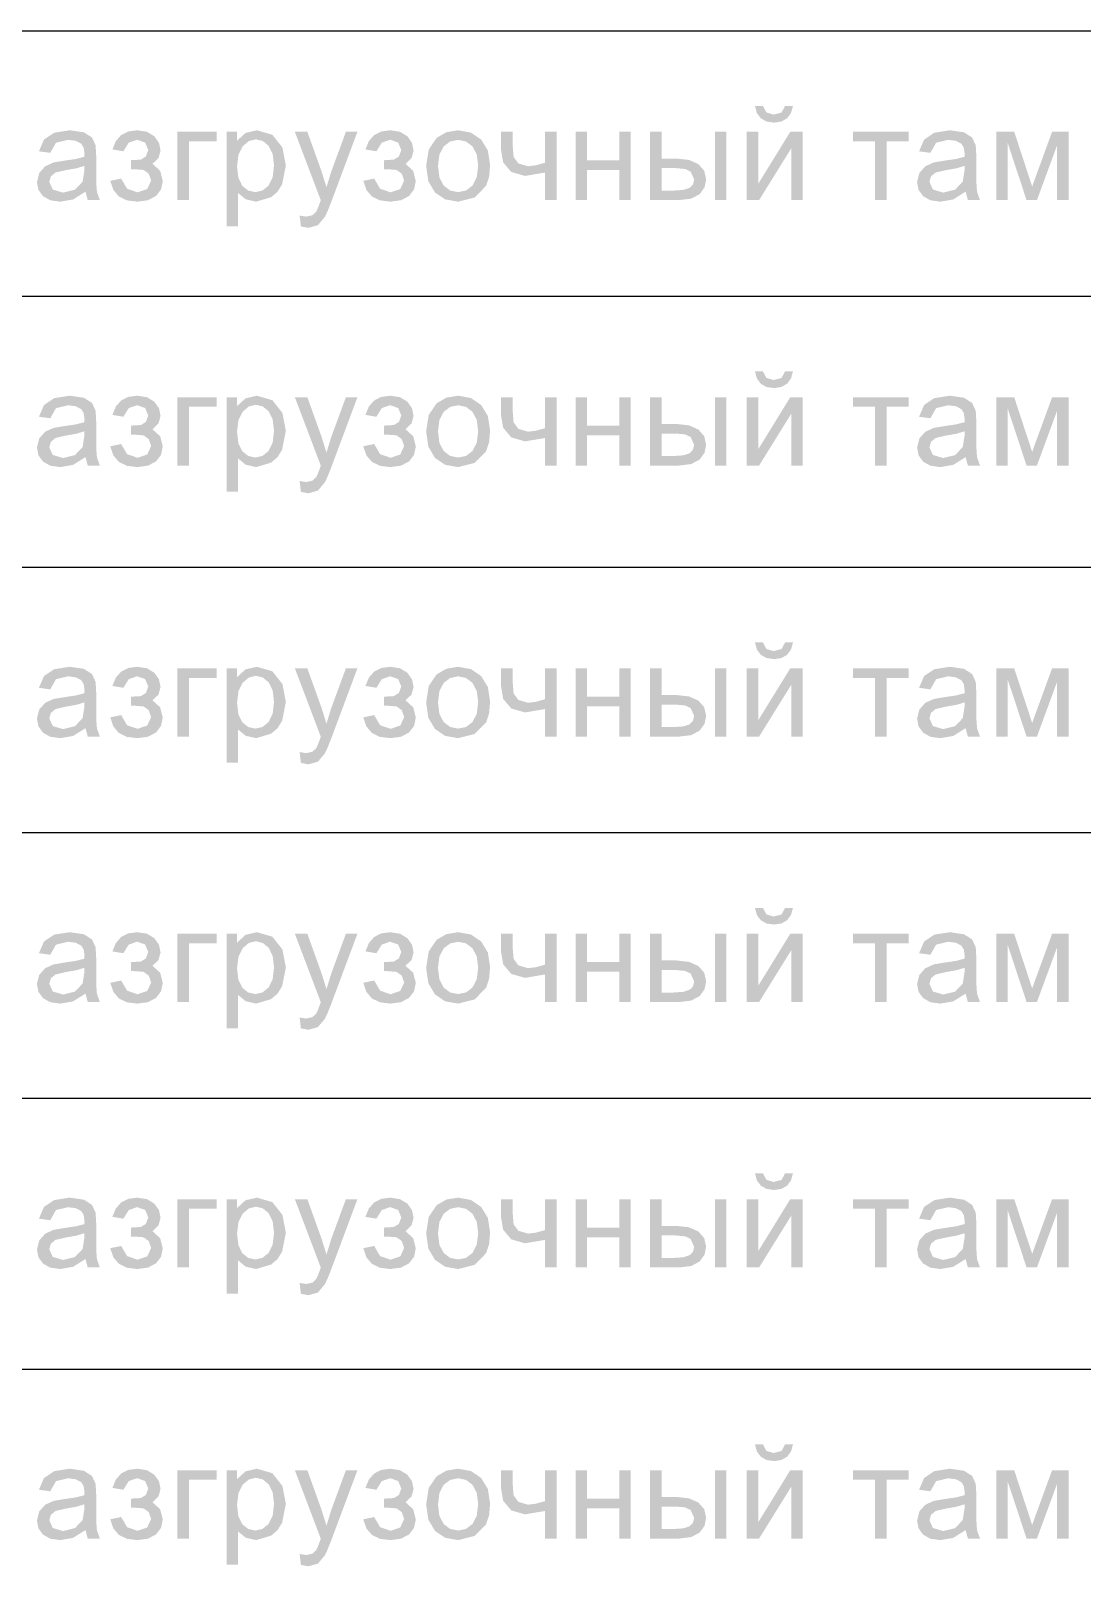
# Model space of a CAD drawing. Header units: millimetres. Extents: x 0 to 420, y 0 to 297.
# Drawn here: x 36.65 to 44.53, y 192.2 to 203.71 of the extents above; entities that cross this region are included whole.
import ezdxf

# ---------------------------------------------------------------- set-up
doc = ezdxf.new("R2010")
doc.units = ezdxf.units.MM
doc.layers.get('0').update_dxf_attribs({"linetype": 'CONTINUOUS'})

msp = doc.modelspace()

# ---------------------------------------------------------------- hatches: boundary and pattern name
at = {"true_color": 0x0000fb}
h = msp.add_hatch(color=0, dxfattribs=at)
h.paths.add_polyline_path([(42.01289, 202.950078), (42.099982, 202.950078), (42.099982, 202.559818), (42.340312, 202.950078), (42.434019, 202.950078), (42.434019, 202.437999), (42.347478, 202.437999), (42.347478, 202.826055), (42.106597, 202.437999), (42.01289, 202.437999)], flags=0)
h.paths.add_polyline_path([(42.301727, 203.144106), (42.360707, 203.144106), (42.345893, 203.090776), (42.31661, 203.051502), (42.273546, 203.026973), (42.218494, 203.01898), (42.162752, 203.026904), (42.119826, 203.050951), (42.090129, 203.090294), (42.075729, 203.144106), (42.13526, 203.144106), (42.161718, 203.095048), (42.215737, 203.079063), (42.274717, 203.094497)], flags=0)
h = msp.add_hatch(color=0, dxfattribs=at)
h.paths.add_polyline_path([(37.056346, 202.501389), (36.963191, 202.44296), (36.867279, 202.426424), (36.79259, 202.436759), (36.737744, 202.467765), (36.703775, 202.514618), (36.692544, 202.573047), (36.709632, 202.641398), (36.75428, 202.691558), (36.817119, 202.720221), (36.894289, 202.733451), (36.985101, 202.74668), (37.048629, 202.763216), (37.04918, 202.785816), (37.043048, 202.830947), (37.024927, 202.860781), (36.983172, 202.882623), (36.925708, 202.889996), (36.835309, 202.868498), (36.792314, 202.792431), (36.707427, 202.804006), (36.745461, 202.892201), (36.82208, 202.943464), (36.938386, 202.961654), (37.044771, 202.94622), (37.105404, 202.907083), (37.132414, 202.848655), (37.136823, 202.768177), (37.136823, 202.652422), (37.138133, 202.553685), (37.142336, 202.499184), (37.164384, 202.437999), (37.073434, 202.437999)], flags=0)
h.paths.add_polyline_path([(37.048629, 202.694866), (36.98958, 202.676951), (36.906967, 202.662344), (36.83145, 202.644705), (36.797275, 202.616593), (36.785148, 202.575252), (36.811055, 202.517374), (36.888225, 202.494223), (36.977522, 202.516272), (37.034849, 202.576354), (37.048629, 202.663446)], flags=0)
for points in [[(37.396627, 202.66951), (37.396627, 202.737309), (37.471592, 202.741719), (37.509075, 202.76487), (37.527265, 202.813377), (37.503563, 202.869601), (37.44348, 202.890547), (37.380986, 202.868774), (37.340403, 202.804006), (37.258272, 202.817787), (37.284196, 202.880728), (37.323867, 202.925687), (37.377179, 202.952662), (37.444032, 202.961654), (37.517136, 202.950492), (37.572465, 202.917005), (37.607467, 202.867878), (37.619318, 202.81007), (37.604091, 202.75357), (37.558684, 202.7103), (37.616562, 202.657383), (37.635854, 202.581315), (37.623176, 202.518752), (37.585694, 202.469418), (37.525336, 202.437172), (37.445134, 202.426424), (37.366775, 202.436147), (37.306917, 202.465353), (37.265455, 202.514093), (37.242287, 202.582418), (37.323867, 202.599505), (37.368515, 202.523438), (37.446788, 202.496428), (37.519548, 202.521233), (37.548762, 202.584622), (37.530572, 202.636437), (37.491436, 202.664549), (37.416471, 202.670061)], [(37.746009, 202.950078), (38.040909, 202.950078), (38.040909, 202.87842), (37.833101, 202.87842), (37.833101, 202.437999), (37.746009, 202.437999)], [(38.671409, 202.240664), (38.662038, 202.322244), (38.711647, 202.314527), (38.757398, 202.324449), (38.786062, 202.350907), (38.796879, 202.37392), (38.813071, 202.415951), (38.820788, 202.436897), (38.626209, 202.950078), (38.719916, 202.950078), (38.8263, 202.653524), (38.863232, 202.535013), (38.899061, 202.651871), (39.008753, 202.950078), (39.095293, 202.950078), (38.900714, 202.42918), (38.872671, 202.358004), (38.851656, 202.312873), (38.798739, 202.250035), (38.727633, 202.230191)], [(39.2936, 202.66951), (39.2936, 202.737309), (39.368566, 202.741719), (39.406048, 202.76487), (39.424238, 202.813377), (39.400536, 202.869601), (39.340454, 202.890547), (39.27796, 202.868774), (39.237376, 202.804006), (39.155245, 202.817787), (39.18117, 202.880728), (39.22084, 202.925687), (39.274153, 202.952662), (39.341005, 202.961654), (39.41411, 202.950492), (39.469438, 202.917005), (39.50444, 202.867878), (39.516291, 202.81007), (39.501064, 202.75357), (39.455658, 202.7103), (39.513535, 202.657383), (39.532828, 202.581315), (39.52015, 202.518752), (39.482667, 202.469418), (39.422309, 202.437172), (39.342107, 202.426424), (39.263749, 202.436147), (39.20389, 202.465353), (39.162428, 202.514093), (39.13926, 202.582418), (39.22084, 202.599505), (39.265488, 202.523438), (39.343761, 202.496428), (39.416521, 202.521233), (39.445736, 202.584622), (39.427546, 202.636437), (39.388409, 202.664549), (39.313444, 202.670061)], [(40.171779, 202.950078), (40.258871, 202.950078), (40.258871, 202.853064), (40.266036, 202.762114), (40.301865, 202.713056), (40.373523, 202.692109), (40.429747, 202.698448), (40.500854, 202.718017), (40.500854, 202.950078), (40.587946, 202.950078), (40.587946, 202.437999), (40.500854, 202.437999), (40.500854, 202.644705), (40.351475, 202.619349), (40.248398, 202.649115), (40.187764, 202.721324), (40.171779, 202.816133)], [(40.730284, 202.950078), (40.817376, 202.950078), (40.817376, 202.737309), (41.057706, 202.737309), (41.057706, 202.950078), (41.144798, 202.950078), (41.144798, 202.437999), (41.057706, 202.437999), (41.057706, 202.6651), (40.817376, 202.6651), (40.817376, 202.437999), (40.730284, 202.437999)], [(42.811043, 202.950078), (43.227211, 202.950078), (43.227211, 202.87842), (43.062397, 202.87842), (43.062397, 202.437999), (42.976408, 202.437999), (42.976408, 202.87842), (42.811043, 202.87842)], [(43.884352, 202.950078), (44.019399, 202.950078), (44.153896, 202.540525), (44.303275, 202.950078), (44.428401, 202.950078), (44.428401, 202.437999), (44.341309, 202.437999), (44.341309, 202.850308), (44.189725, 202.437999), (44.112004, 202.437999), (43.969239, 202.870152), (43.969239, 202.437999), (43.884352, 202.437999)], [(37.396627, 200.679843), (37.396627, 200.747642), (37.471592, 200.752052), (37.509075, 200.775203), (37.527265, 200.82371), (37.503563, 200.879934), (37.44348, 200.90088), (37.380986, 200.879107), (37.340403, 200.814339), (37.258272, 200.82812), (37.284196, 200.891062), (37.323867, 200.93602), (37.377179, 200.962995), (37.444032, 200.971987), (37.517136, 200.960825), (37.572465, 200.927339), (37.607467, 200.878212), (37.619318, 200.820403), (37.604091, 200.763903), (37.558684, 200.720633), (37.616562, 200.667716), (37.635854, 200.591649), (37.623176, 200.529086), (37.585694, 200.479752), (37.525336, 200.447506), (37.445134, 200.436757), (37.366775, 200.446481), (37.306917, 200.475687), (37.265455, 200.524426), (37.242287, 200.592751), (37.323867, 200.609839), (37.368515, 200.533771), (37.446788, 200.506761), (37.519548, 200.531566), (37.548762, 200.594956), (37.530572, 200.64677), (37.491436, 200.674882), (37.416471, 200.680394)], [(37.746009, 200.960412), (38.040909, 200.960412), (38.040909, 200.888754), (37.833101, 200.888754), (37.833101, 200.448333), (37.746009, 200.448333)], [(38.671409, 200.250997), (38.662038, 200.332577), (38.711647, 200.32486), (38.757398, 200.334782), (38.786062, 200.361241), (38.796879, 200.384254), (38.813071, 200.426284), (38.820788, 200.44723), (38.626209, 200.960412), (38.719916, 200.960412), (38.8263, 200.663858), (38.863232, 200.545346), (38.899061, 200.662204), (39.008753, 200.960412), (39.095293, 200.960412), (38.900714, 200.439513), (38.872671, 200.368337), (38.851656, 200.323207), (38.798739, 200.260368), (38.727633, 200.240524)], [(39.2936, 200.679843), (39.2936, 200.747642), (39.368566, 200.752052), (39.406048, 200.775203), (39.424238, 200.82371), (39.400536, 200.879934), (39.340454, 200.90088), (39.27796, 200.879107), (39.237376, 200.814339), (39.155245, 200.82812), (39.18117, 200.891062), (39.22084, 200.93602), (39.274153, 200.962995), (39.341005, 200.971987), (39.41411, 200.960825), (39.469438, 200.927339), (39.50444, 200.878212), (39.516291, 200.820403), (39.501064, 200.763903), (39.455658, 200.720633), (39.513535, 200.667716), (39.532828, 200.591649), (39.52015, 200.529086), (39.482667, 200.479752), (39.422309, 200.447506), (39.342107, 200.436757), (39.263749, 200.446481), (39.20389, 200.475687), (39.162428, 200.524426), (39.13926, 200.592751), (39.22084, 200.609839), (39.265488, 200.533771), (39.343761, 200.506761), (39.416521, 200.531566), (39.445736, 200.594956), (39.427546, 200.64677), (39.388409, 200.674882), (39.313444, 200.680394)], [(40.171779, 200.960412), (40.258871, 200.960412), (40.258871, 200.863398), (40.266036, 200.772447), (40.301865, 200.723389), (40.373523, 200.702443), (40.429747, 200.708782), (40.500854, 200.72835), (40.500854, 200.960412), (40.587946, 200.960412), (40.587946, 200.448333), (40.500854, 200.448333), (40.500854, 200.655038), (40.351475, 200.629682), (40.248398, 200.659448), (40.187764, 200.731657), (40.171779, 200.826466)], [(40.730284, 200.960412), (40.817376, 200.960412), (40.817376, 200.747642), (41.057706, 200.747642), (41.057706, 200.960412), (41.144798, 200.960412), (41.144798, 200.448333), (41.057706, 200.448333), (41.057706, 200.675433), (40.817376, 200.675433), (40.817376, 200.448333), (40.730284, 200.448333)], [(42.811043, 200.960412), (43.227211, 200.960412), (43.227211, 200.888754), (43.062397, 200.888754), (43.062397, 200.448333), (42.976408, 200.448333), (42.976408, 200.888754), (42.811043, 200.888754)], [(43.884352, 200.960412), (44.019399, 200.960412), (44.153896, 200.550859), (44.303275, 200.960412), (44.428401, 200.960412), (44.428401, 200.448333), (44.341309, 200.448333), (44.341309, 200.860642), (44.189725, 200.448333), (44.112004, 200.448333), (43.969239, 200.880485), (43.969239, 200.448333), (43.884352, 200.448333)], [(37.396627, 198.647843), (37.396627, 198.715642), (37.471592, 198.720052), (37.509075, 198.743203), (37.527265, 198.79171), (37.503563, 198.847934), (37.44348, 198.86888), (37.380986, 198.847107), (37.340403, 198.782339), (37.258272, 198.79612), (37.284196, 198.859062), (37.323867, 198.90402), (37.377179, 198.930995), (37.444032, 198.939987), (37.517136, 198.928825), (37.572465, 198.895339), (37.607467, 198.846212), (37.619318, 198.788403), (37.604091, 198.731903), (37.558684, 198.688633), (37.616562, 198.635716), (37.635854, 198.559649), (37.623176, 198.497086), (37.585694, 198.447752), (37.525336, 198.415506), (37.445134, 198.404757), (37.366775, 198.414481), (37.306917, 198.443687), (37.265455, 198.492426), (37.242287, 198.560751), (37.323867, 198.577839), (37.368515, 198.501771), (37.446788, 198.474761), (37.519548, 198.499566), (37.548762, 198.562956), (37.530572, 198.61477), (37.491436, 198.642882), (37.416471, 198.648394)], [(37.746009, 198.928412), (38.040909, 198.928412), (38.040909, 198.856754), (37.833101, 198.856754), (37.833101, 198.416333), (37.746009, 198.416333)], [(38.671409, 198.218997), (38.662038, 198.300577), (38.711647, 198.29286), (38.757398, 198.302782), (38.786062, 198.329241), (38.796879, 198.352254), (38.813071, 198.394284), (38.820788, 198.41523), (38.626209, 198.928412), (38.719916, 198.928412), (38.8263, 198.631858), (38.863232, 198.513346), (38.899061, 198.630204), (39.008753, 198.928412), (39.095293, 198.928412), (38.900714, 198.407513), (38.872671, 198.336337), (38.851656, 198.291207), (38.798739, 198.228368), (38.727633, 198.208524)], [(39.2936, 198.647843), (39.2936, 198.715642), (39.368566, 198.720052), (39.406048, 198.743203), (39.424238, 198.79171), (39.400536, 198.847934), (39.340454, 198.86888), (39.27796, 198.847107), (39.237376, 198.782339), (39.155245, 198.79612), (39.18117, 198.859062), (39.22084, 198.90402), (39.274153, 198.930995), (39.341005, 198.939987), (39.41411, 198.928825), (39.469438, 198.895339), (39.50444, 198.846212), (39.516291, 198.788403), (39.501064, 198.731903), (39.455658, 198.688633), (39.513535, 198.635716), (39.532828, 198.559649), (39.52015, 198.497086), (39.482667, 198.447752), (39.422309, 198.415506), (39.342107, 198.404757), (39.263749, 198.414481), (39.20389, 198.443687), (39.162428, 198.492426), (39.13926, 198.560751), (39.22084, 198.577839), (39.265488, 198.501771), (39.343761, 198.474761), (39.416521, 198.499566), (39.445736, 198.562956), (39.427546, 198.61477), (39.388409, 198.642882), (39.313444, 198.648394)], [(40.171779, 198.928412), (40.258871, 198.928412), (40.258871, 198.831398), (40.266036, 198.740447), (40.301865, 198.691389), (40.373523, 198.670443), (40.429747, 198.676782), (40.500854, 198.69635), (40.500854, 198.928412), (40.587946, 198.928412), (40.587946, 198.416333), (40.500854, 198.416333), (40.500854, 198.623038), (40.351475, 198.597682), (40.248398, 198.627448), (40.187764, 198.699657), (40.171779, 198.794466)], [(40.730284, 198.928412), (40.817376, 198.928412), (40.817376, 198.715642), (41.057706, 198.715642), (41.057706, 198.928412), (41.144798, 198.928412), (41.144798, 198.416333), (41.057706, 198.416333), (41.057706, 198.643433), (40.817376, 198.643433), (40.817376, 198.416333), (40.730284, 198.416333)], [(42.811043, 198.928412), (43.227211, 198.928412), (43.227211, 198.856754), (43.062397, 198.856754), (43.062397, 198.416333), (42.976408, 198.416333), (42.976408, 198.856754), (42.811043, 198.856754)], [(43.884352, 198.928412), (44.019399, 198.928412), (44.153896, 198.518859), (44.303275, 198.928412), (44.428401, 198.928412), (44.428401, 198.416333), (44.341309, 198.416333), (44.341309, 198.828642), (44.189725, 198.416333), (44.112004, 198.416333), (43.969239, 198.848485), (43.969239, 198.416333), (43.884352, 198.416333)], [(37.396627, 196.658176), (37.396627, 196.725976), (37.471592, 196.730385), (37.509075, 196.753537), (37.527265, 196.802043), (37.503563, 196.858267), (37.44348, 196.879214), (37.380986, 196.857441), (37.340403, 196.792673), (37.258272, 196.806453), (37.284196, 196.869395), (37.323867, 196.914354), (37.377179, 196.941329), (37.444032, 196.95032), (37.517136, 196.939158), (37.572465, 196.905672), (37.607467, 196.856545), (37.619318, 196.798736), (37.604091, 196.742237), (37.558684, 196.698966), (37.616562, 196.64605), (37.635854, 196.569982), (37.623176, 196.507419), (37.585694, 196.458085), (37.525336, 196.425839), (37.445134, 196.41509), (37.366775, 196.424814), (37.306917, 196.45402), (37.265455, 196.502759), (37.242287, 196.571084), (37.323867, 196.588172), (37.368515, 196.512104), (37.446788, 196.485095), (37.519548, 196.509899), (37.548762, 196.573289), (37.530572, 196.625103), (37.491436, 196.653215), (37.416471, 196.658728)], [(39.2936, 196.658176), (39.2936, 196.725976), (39.368566, 196.730385), (39.406048, 196.753537), (39.424238, 196.802043), (39.400536, 196.858267), (39.340454, 196.879214), (39.27796, 196.857441), (39.237376, 196.792673), (39.155245, 196.806453), (39.18117, 196.869395), (39.22084, 196.914354), (39.274153, 196.941329), (39.341005, 196.95032), (39.41411, 196.939158), (39.469438, 196.905672), (39.50444, 196.856545), (39.516291, 196.798736), (39.501064, 196.742237), (39.455658, 196.698966), (39.513535, 196.64605), (39.532828, 196.569982), (39.52015, 196.507419), (39.482667, 196.458085), (39.422309, 196.425839), (39.342107, 196.41509), (39.263749, 196.424814), (39.20389, 196.45402), (39.162428, 196.502759), (39.13926, 196.571084), (39.22084, 196.588172), (39.265488, 196.512104), (39.343761, 196.485095), (39.416521, 196.509899), (39.445736, 196.573289), (39.427546, 196.625103), (39.388409, 196.653215), (39.313444, 196.658728)], [(37.746009, 196.938745), (38.040909, 196.938745), (38.040909, 196.867087), (37.833101, 196.867087), (37.833101, 196.426666), (37.746009, 196.426666)], [(38.671409, 196.229331), (38.662038, 196.310911), (38.711647, 196.303194), (38.757398, 196.313116), (38.786062, 196.339574), (38.796879, 196.362587), (38.813071, 196.404617), (38.820788, 196.425563), (38.626209, 196.938745), (38.719916, 196.938745), (38.8263, 196.642191), (38.863232, 196.52368), (38.899061, 196.640537), (39.008753, 196.938745), (39.095293, 196.938745), (38.900714, 196.417846), (38.872671, 196.346671), (38.851656, 196.30154), (38.798739, 196.238701), (38.727633, 196.218858)], [(40.171779, 196.938745), (40.258871, 196.938745), (40.258871, 196.841731), (40.266036, 196.75078), (40.301865, 196.701722), (40.373523, 196.680776), (40.429747, 196.687115), (40.500854, 196.706683), (40.500854, 196.938745), (40.587946, 196.938745), (40.587946, 196.426666), (40.500854, 196.426666), (40.500854, 196.633372), (40.351475, 196.608016), (40.248398, 196.637781), (40.187764, 196.709991), (40.171779, 196.8048)], [(40.730284, 196.938745), (40.817376, 196.938745), (40.817376, 196.725976), (41.057706, 196.725976), (41.057706, 196.938745), (41.144798, 196.938745), (41.144798, 196.426666), (41.057706, 196.426666), (41.057706, 196.653767), (40.817376, 196.653767), (40.817376, 196.426666), (40.730284, 196.426666)], [(42.811043, 196.938745), (43.227211, 196.938745), (43.227211, 196.867087), (43.062397, 196.867087), (43.062397, 196.426666), (42.976408, 196.426666), (42.976408, 196.867087), (42.811043, 196.867087)], [(43.884352, 196.938745), (44.019399, 196.938745), (44.153896, 196.529192), (44.303275, 196.938745), (44.428401, 196.938745), (44.428401, 196.426666), (44.341309, 196.426666), (44.341309, 196.838975), (44.189725, 196.426666), (44.112004, 196.426666), (43.969239, 196.858819), (43.969239, 196.426666), (43.884352, 196.426666)], [(37.396627, 194.66851), (37.396627, 194.736309), (37.471592, 194.740719), (37.509075, 194.76387), (37.527265, 194.812377), (37.503563, 194.868601), (37.44348, 194.889547), (37.380986, 194.867774), (37.340403, 194.803006), (37.258272, 194.816787), (37.284196, 194.879728), (37.323867, 194.924687), (37.377179, 194.951662), (37.444032, 194.960654), (37.517136, 194.949492), (37.572465, 194.916005), (37.607467, 194.866878), (37.619318, 194.80907), (37.604091, 194.75257), (37.558684, 194.7093), (37.616562, 194.656383), (37.635854, 194.580315), (37.623176, 194.517752), (37.585694, 194.468418), (37.525336, 194.436172), (37.445134, 194.425424), (37.366775, 194.435147), (37.306917, 194.464353), (37.265455, 194.513093), (37.242287, 194.581418), (37.323867, 194.598505), (37.368515, 194.522438), (37.446788, 194.495428), (37.519548, 194.520233), (37.548762, 194.583622), (37.530572, 194.635437), (37.491436, 194.663549), (37.416471, 194.669061)], [(37.746009, 194.949078), (38.040909, 194.949078), (38.040909, 194.87742), (37.833101, 194.87742), (37.833101, 194.436999), (37.746009, 194.436999)], [(38.671409, 194.239664), (38.662038, 194.321244), (38.711647, 194.313527), (38.757398, 194.323449), (38.786062, 194.349907), (38.796879, 194.37292), (38.813071, 194.414951), (38.820788, 194.435897), (38.626209, 194.949078), (38.719916, 194.949078), (38.8263, 194.652524), (38.863232, 194.534013), (38.899061, 194.650871), (39.008753, 194.949078), (39.095293, 194.949078), (38.900714, 194.42818), (38.872671, 194.357004), (38.851656, 194.311873), (38.798739, 194.249035), (38.727633, 194.229191)], [(39.2936, 194.66851), (39.2936, 194.736309), (39.368566, 194.740719), (39.406048, 194.76387), (39.424238, 194.812377), (39.400536, 194.868601), (39.340454, 194.889547), (39.27796, 194.867774), (39.237376, 194.803006), (39.155245, 194.816787), (39.18117, 194.879728), (39.22084, 194.924687), (39.274153, 194.951662), (39.341005, 194.960654), (39.41411, 194.949492), (39.469438, 194.916005), (39.50444, 194.866878), (39.516291, 194.80907), (39.501064, 194.75257), (39.455658, 194.7093), (39.513535, 194.656383), (39.532828, 194.580315), (39.52015, 194.517752), (39.482667, 194.468418), (39.422309, 194.436172), (39.342107, 194.425424), (39.263749, 194.435147), (39.20389, 194.464353), (39.162428, 194.513093), (39.13926, 194.581418), (39.22084, 194.598505), (39.265488, 194.522438), (39.343761, 194.495428), (39.416521, 194.520233), (39.445736, 194.583622), (39.427546, 194.635437), (39.388409, 194.663549), (39.313444, 194.669061)], [(40.171779, 194.949078), (40.258871, 194.949078), (40.258871, 194.852064), (40.266036, 194.761114), (40.301865, 194.712056), (40.373523, 194.691109), (40.429747, 194.697448), (40.500854, 194.717017), (40.500854, 194.949078), (40.587946, 194.949078), (40.587946, 194.436999), (40.500854, 194.436999), (40.500854, 194.643705), (40.351475, 194.618349), (40.248398, 194.648115), (40.187764, 194.720324), (40.171779, 194.815133)], [(40.730284, 194.949078), (40.817376, 194.949078), (40.817376, 194.736309), (41.057706, 194.736309), (41.057706, 194.949078), (41.144798, 194.949078), (41.144798, 194.436999), (41.057706, 194.436999), (41.057706, 194.6641), (40.817376, 194.6641), (40.817376, 194.436999), (40.730284, 194.436999)], [(42.811043, 194.949078), (43.227211, 194.949078), (43.227211, 194.87742), (43.062397, 194.87742), (43.062397, 194.436999), (42.976408, 194.436999), (42.976408, 194.87742), (42.811043, 194.87742)], [(43.884352, 194.949078), (44.019399, 194.949078), (44.153896, 194.539525), (44.303275, 194.949078), (44.428401, 194.949078), (44.428401, 194.436999), (44.341309, 194.436999), (44.341309, 194.849308), (44.189725, 194.436999), (44.112004, 194.436999), (43.969239, 194.869152), (43.969239, 194.436999), (43.884352, 194.436999)], [(37.396627, 192.63651), (37.396627, 192.704309), (37.471592, 192.708719), (37.509075, 192.73187), (37.527265, 192.780377), (37.503563, 192.836601), (37.44348, 192.857547), (37.380986, 192.835774), (37.340403, 192.771006), (37.258272, 192.784787), (37.284196, 192.847728), (37.323867, 192.892687), (37.377179, 192.919662), (37.444032, 192.928654), (37.517136, 192.917492), (37.572465, 192.884005), (37.607467, 192.834878), (37.619318, 192.77707), (37.604091, 192.72057), (37.558684, 192.6773), (37.616562, 192.624383), (37.635854, 192.548315), (37.623176, 192.485752), (37.585694, 192.436419), (37.525336, 192.404172), (37.445134, 192.393424), (37.366775, 192.403147), (37.306917, 192.432353), (37.265455, 192.481093), (37.242287, 192.549418), (37.323867, 192.566505), (37.368515, 192.490438), (37.446788, 192.463428), (37.519548, 192.488233), (37.548762, 192.551622), (37.530572, 192.603437), (37.491436, 192.631549), (37.416471, 192.637061)], [(39.2936, 192.63651), (39.2936, 192.704309), (39.368566, 192.708719), (39.406048, 192.73187), (39.424238, 192.780377), (39.400536, 192.836601), (39.340454, 192.857547), (39.27796, 192.835774), (39.237376, 192.771006), (39.155245, 192.784787), (39.18117, 192.847728), (39.22084, 192.892687), (39.274153, 192.919662), (39.341005, 192.928654), (39.41411, 192.917492), (39.469438, 192.884005), (39.50444, 192.834878), (39.516291, 192.77707), (39.501064, 192.72057), (39.455658, 192.6773), (39.513535, 192.624383), (39.532828, 192.548315), (39.52015, 192.485752), (39.482667, 192.436419), (39.422309, 192.404172), (39.342107, 192.393424), (39.263749, 192.403147), (39.20389, 192.432353), (39.162428, 192.481093), (39.13926, 192.549418), (39.22084, 192.566505), (39.265488, 192.490438), (39.343761, 192.463428), (39.416521, 192.488233), (39.445736, 192.551622), (39.427546, 192.603437), (39.388409, 192.631549), (39.313444, 192.637061)], [(37.746009, 192.917078), (38.040909, 192.917078), (38.040909, 192.84542), (37.833101, 192.84542), (37.833101, 192.404999), (37.746009, 192.404999)], [(38.671409, 192.207664), (38.662038, 192.289244), (38.711647, 192.281527), (38.757398, 192.291449), (38.786062, 192.317907), (38.796879, 192.34092), (38.813071, 192.382951), (38.820788, 192.403897), (38.626209, 192.917078), (38.719916, 192.917078), (38.8263, 192.620524), (38.863232, 192.502013), (38.899061, 192.618871), (39.008753, 192.917078), (39.095293, 192.917078), (38.900714, 192.39618), (38.872671, 192.325004), (38.851656, 192.279873), (38.798739, 192.217035), (38.727633, 192.197191)], [(40.171779, 192.917078), (40.258871, 192.917078), (40.258871, 192.820064), (40.266036, 192.729114), (40.301865, 192.680056), (40.373523, 192.659109), (40.429747, 192.665448), (40.500854, 192.685017), (40.500854, 192.917078), (40.587946, 192.917078), (40.587946, 192.404999), (40.500854, 192.404999), (40.500854, 192.611705), (40.351475, 192.586349), (40.248398, 192.616115), (40.187764, 192.688324), (40.171779, 192.783133)], [(40.730284, 192.917078), (40.817376, 192.917078), (40.817376, 192.704309), (41.057706, 192.704309), (41.057706, 192.917078), (41.144798, 192.917078), (41.144798, 192.404999), (41.057706, 192.404999), (41.057706, 192.6321), (40.817376, 192.6321), (40.817376, 192.404999), (40.730284, 192.404999)], [(42.811043, 192.917078), (43.227211, 192.917078), (43.227211, 192.84542), (43.062397, 192.84542), (43.062397, 192.404999), (42.976408, 192.404999), (42.976408, 192.84542), (42.811043, 192.84542)], [(43.884352, 192.917078), (44.019399, 192.917078), (44.153896, 192.507525), (44.303275, 192.917078), (44.428401, 192.917078), (44.428401, 192.404999), (44.341309, 192.404999), (44.341309, 192.817308), (44.189725, 192.404999), (44.112004, 192.404999), (43.969239, 192.837152), (43.969239, 192.404999), (43.884352, 192.404999)]]:
    msp.add_hatch(color=0, dxfattribs=at).paths.add_polyline_path(points, flags=0)
h = msp.add_hatch(color=0, dxfattribs=at)
h.paths.add_polyline_path([(38.113949, 202.241767), (38.113949, 202.950078), (38.193324, 202.950078), (38.193324, 202.883932), (38.256162, 202.94181), (38.341601, 202.961654), (38.457356, 202.92803), (38.532873, 202.832669), (38.55878, 202.698173), (38.530668, 202.55651), (38.49601, 202.500838), (38.448537, 202.460048), (38.335537, 202.426424), (38.257265, 202.444614), (38.201041, 202.490916), (38.201041, 202.241767)], flags=0)
h.paths.add_polyline_path([(38.192773, 202.691007), (38.202695, 202.604949), (38.23246, 202.544935), (38.276626, 202.509726), (38.329474, 202.498082), (38.383218, 202.510139), (38.428693, 202.546589), (38.459699, 202.609014), (38.470034, 202.698724), (38.459837, 202.783956), (38.429795, 202.844796), (38.385491, 202.881521), (38.333333, 202.893854), (38.281174, 202.880763), (38.235216, 202.84204), (38.203246, 202.778306)], flags=0)
h = msp.add_hatch(color=0, dxfattribs=at)
h.paths.add_polyline_path([(39.61046, 202.694314), (39.630029, 202.817993), (39.689284, 202.904879), (39.762527, 202.947322), (39.850239, 202.961654), (39.946219, 202.94429), (40.022769, 202.892201), (40.073137, 202.809863), (40.090018, 202.70148), (40.082576, 202.612734), (40.060252, 202.545486), (39.974262, 202.457843), (39.850239, 202.426424), (39.753087, 202.443511), (39.676606, 202.495326), (39.626997, 202.579317)], flags=0)
h.paths.add_polyline_path([(39.699206, 202.694314), (39.709955, 202.607842), (39.742201, 202.546589), (39.790639, 202.510139), (39.850239, 202.498082), (39.909357, 202.510208), (39.957726, 202.54714), (39.989972, 202.609083), (40.000721, 202.69707), (39.989972, 202.780166), (39.957726, 202.840938), (39.909357, 202.877662), (39.850239, 202.889996), (39.790639, 202.877662), (39.742201, 202.840938), (39.709955, 202.779822)], flags=0)
h = msp.add_hatch(color=0, dxfattribs=at)
h.paths.add_polyline_path([(41.774838, 202.950078), (41.861379, 202.950078), (41.861379, 202.437999), (41.774838, 202.437999)], flags=0)
h.paths.add_polyline_path([(41.289218, 202.950078), (41.375758, 202.950078), (41.375758, 202.749987), (41.486001, 202.749987), (41.581086, 202.739376), (41.651366, 202.708095), (41.69505, 202.658623), (41.709795, 202.593442), (41.69753, 202.533566), (41.661288, 202.483199), (41.598036, 202.44923), (41.505845, 202.437999), (41.289218, 202.437999)], flags=0)
h.paths.add_polyline_path([(41.375758, 202.509657), (41.46726, 202.509657), (41.53754, 202.514618), (41.584669, 202.529501), (41.61099, 202.555408), (41.619947, 202.592891), (41.593488, 202.651871), (41.551665, 202.671714), (41.478836, 202.678329), (41.375758, 202.678329)], flags=0)
h = msp.add_hatch(color=0, dxfattribs=at)
h.paths.add_polyline_path([(43.654865, 202.501389), (43.56171, 202.44296), (43.465798, 202.426424), (43.391109, 202.436759), (43.336263, 202.467765), (43.302294, 202.514618), (43.291063, 202.573047), (43.308151, 202.641398), (43.352799, 202.691558), (43.415638, 202.720221), (43.492808, 202.733451), (43.58362, 202.74668), (43.647148, 202.763216), (43.647699, 202.785816), (43.641567, 202.830947), (43.623446, 202.860781), (43.581691, 202.882623), (43.524227, 202.889996), (43.433828, 202.868498), (43.390833, 202.792431), (43.305946, 202.804006), (43.34398, 202.892201), (43.420599, 202.943464), (43.536905, 202.961654), (43.643289, 202.94622), (43.703923, 202.907083), (43.730933, 202.848655), (43.735342, 202.768177), (43.735342, 202.652422), (43.736652, 202.553685), (43.740855, 202.499184), (43.762903, 202.437999), (43.671953, 202.437999)], flags=0)
h.paths.add_polyline_path([(43.647148, 202.694866), (43.588099, 202.676951), (43.505486, 202.662344), (43.429969, 202.644705), (43.395794, 202.616593), (43.383667, 202.575252), (43.409574, 202.517374), (43.486744, 202.494223), (43.576041, 202.516272), (43.633368, 202.576354), (43.647148, 202.663446)], flags=0)
h = msp.add_hatch(color=0, dxfattribs=at)
h.paths.add_polyline_path([(42.01289, 200.960412), (42.099982, 200.960412), (42.099982, 200.570151), (42.340312, 200.960412), (42.434019, 200.960412), (42.434019, 200.448333), (42.347478, 200.448333), (42.347478, 200.836388), (42.106597, 200.448333), (42.01289, 200.448333)], flags=0)
h.paths.add_polyline_path([(42.301727, 201.154439), (42.360707, 201.154439), (42.345893, 201.101109), (42.31661, 201.061835), (42.273546, 201.037306), (42.218494, 201.029313), (42.162752, 201.037237), (42.119826, 201.061284), (42.090129, 201.100627), (42.075729, 201.154439), (42.13526, 201.154439), (42.161718, 201.105381), (42.215737, 201.089396), (42.274717, 201.10483)], flags=0)
h = msp.add_hatch(color=0, dxfattribs=at)
h.paths.add_polyline_path([(37.056346, 200.511722), (36.963191, 200.453293), (36.867279, 200.436757), (36.79259, 200.447092), (36.737744, 200.478098), (36.703775, 200.524951), (36.692544, 200.58338), (36.709632, 200.651731), (36.75428, 200.701892), (36.817119, 200.730555), (36.894289, 200.743784), (36.985101, 200.757013), (37.048629, 200.77355), (37.04918, 200.796149), (37.043048, 200.84128), (37.024927, 200.871115), (36.983172, 200.892957), (36.925708, 200.900329), (36.835309, 200.878832), (36.792314, 200.802764), (36.707427, 200.814339), (36.745461, 200.902534), (36.82208, 200.953797), (36.938386, 200.971987), (37.044771, 200.956553), (37.105404, 200.917417), (37.132414, 200.858988), (37.136823, 200.77851), (37.136823, 200.662755), (37.138133, 200.564019), (37.142336, 200.509517), (37.164384, 200.448333), (37.073434, 200.448333)], flags=0)
h.paths.add_polyline_path([(37.048629, 200.705199), (36.98958, 200.687284), (36.906967, 200.672677), (36.83145, 200.655038), (36.797275, 200.626926), (36.785148, 200.585585), (36.811055, 200.527708), (36.888225, 200.504556), (36.977522, 200.526605), (37.034849, 200.586688), (37.048629, 200.67378)], flags=0)
h = msp.add_hatch(color=0, dxfattribs=at)
h.paths.add_polyline_path([(38.113949, 200.2521), (38.113949, 200.960412), (38.193324, 200.960412), (38.193324, 200.894266), (38.256162, 200.952143), (38.341601, 200.971987), (38.457356, 200.938363), (38.532873, 200.843003), (38.55878, 200.708506), (38.530668, 200.566844), (38.49601, 200.511171), (38.448537, 200.470381), (38.335537, 200.436757), (38.257265, 200.454947), (38.201041, 200.501249), (38.201041, 200.2521)], flags=0)
h.paths.add_polyline_path([(38.192773, 200.70134), (38.202695, 200.615282), (38.23246, 200.555268), (38.276626, 200.520059), (38.329474, 200.508415), (38.383218, 200.520473), (38.428693, 200.556922), (38.459699, 200.619347), (38.470034, 200.709057), (38.459837, 200.794289), (38.429795, 200.855129), (38.385491, 200.891854), (38.333333, 200.904188), (38.281174, 200.891096), (38.235216, 200.852373), (38.203246, 200.788639)], flags=0)
h = msp.add_hatch(color=0, dxfattribs=at)
h.paths.add_polyline_path([(39.61046, 200.704648), (39.630029, 200.828327), (39.689284, 200.915212), (39.762527, 200.957655), (39.850239, 200.971987), (39.946219, 200.954624), (40.022769, 200.902534), (40.073137, 200.820196), (40.090018, 200.711813), (40.082576, 200.623068), (40.060252, 200.55582), (39.974262, 200.468176), (39.850239, 200.436757), (39.753087, 200.453845), (39.676606, 200.505659), (39.626997, 200.58965)], flags=0)
h.paths.add_polyline_path([(39.699206, 200.704648), (39.709955, 200.618176), (39.742201, 200.556922), (39.790639, 200.520473), (39.850239, 200.508415), (39.909357, 200.520542), (39.957726, 200.557473), (39.989972, 200.619416), (40.000721, 200.707404), (39.989972, 200.790499), (39.957726, 200.851271), (39.909357, 200.887996), (39.850239, 200.900329), (39.790639, 200.887996), (39.742201, 200.851271), (39.709955, 200.790155)], flags=0)
h = msp.add_hatch(color=0, dxfattribs=at)
h.paths.add_polyline_path([(41.774838, 200.960412), (41.861379, 200.960412), (41.861379, 200.448333), (41.774838, 200.448333)], flags=0)
h.paths.add_polyline_path([(41.289218, 200.960412), (41.375758, 200.960412), (41.375758, 200.76032), (41.486001, 200.76032), (41.581086, 200.749709), (41.651366, 200.718428), (41.69505, 200.668956), (41.709795, 200.603775), (41.69753, 200.543899), (41.661288, 200.493532), (41.598036, 200.459564), (41.505845, 200.448333), (41.289218, 200.448333)], flags=0)
h.paths.add_polyline_path([(41.375758, 200.519991), (41.46726, 200.519991), (41.53754, 200.524951), (41.584669, 200.539834), (41.61099, 200.565741), (41.619947, 200.603224), (41.593488, 200.662204), (41.551665, 200.682048), (41.478836, 200.688662), (41.375758, 200.688662)], flags=0)
h = msp.add_hatch(color=0, dxfattribs=at)
h.paths.add_polyline_path([(43.654865, 200.511722), (43.56171, 200.453293), (43.465798, 200.436757), (43.391109, 200.447092), (43.336263, 200.478098), (43.302294, 200.524951), (43.291063, 200.58338), (43.308151, 200.651731), (43.352799, 200.701892), (43.415638, 200.730555), (43.492808, 200.743784), (43.58362, 200.757013), (43.647148, 200.77355), (43.647699, 200.796149), (43.641567, 200.84128), (43.623446, 200.871115), (43.581691, 200.892957), (43.524227, 200.900329), (43.433828, 200.878832), (43.390833, 200.802764), (43.305946, 200.814339), (43.34398, 200.902534), (43.420599, 200.953797), (43.536905, 200.971987), (43.643289, 200.956553), (43.703923, 200.917417), (43.730933, 200.858988), (43.735342, 200.77851), (43.735342, 200.662755), (43.736652, 200.564019), (43.740855, 200.509517), (43.762903, 200.448333), (43.671953, 200.448333)], flags=0)
h.paths.add_polyline_path([(43.647148, 200.705199), (43.588099, 200.687284), (43.505486, 200.672677), (43.429969, 200.655038), (43.395794, 200.626926), (43.383667, 200.585585), (43.409574, 200.527708), (43.486744, 200.504556), (43.576041, 200.526605), (43.633368, 200.586688), (43.647148, 200.67378)], flags=0)
h = msp.add_hatch(color=0, dxfattribs=at)
h.paths.add_polyline_path([(42.01289, 198.928412), (42.099982, 198.928412), (42.099982, 198.538151), (42.340312, 198.928412), (42.434019, 198.928412), (42.434019, 198.416333), (42.347478, 198.416333), (42.347478, 198.804388), (42.106597, 198.416333), (42.01289, 198.416333)], flags=0)
h.paths.add_polyline_path([(42.301727, 199.122439), (42.360707, 199.122439), (42.345893, 199.069109), (42.31661, 199.029835), (42.273546, 199.005306), (42.218494, 198.997313), (42.162752, 199.005237), (42.119826, 199.029284), (42.090129, 199.068627), (42.075729, 199.122439), (42.13526, 199.122439), (42.161718, 199.073381), (42.215737, 199.057396), (42.274717, 199.07283)], flags=0)
h = msp.add_hatch(color=0, dxfattribs=at)
h.paths.add_polyline_path([(37.056346, 198.479722), (36.963191, 198.421293), (36.867279, 198.404757), (36.79259, 198.415092), (36.737744, 198.446098), (36.703775, 198.492951), (36.692544, 198.55138), (36.709632, 198.619731), (36.75428, 198.669892), (36.817119, 198.698555), (36.894289, 198.711784), (36.985101, 198.725013), (37.048629, 198.74155), (37.04918, 198.764149), (37.043048, 198.80928), (37.024927, 198.839115), (36.983172, 198.860957), (36.925708, 198.868329), (36.835309, 198.846832), (36.792314, 198.770764), (36.707427, 198.782339), (36.745461, 198.870534), (36.82208, 198.921797), (36.938386, 198.939987), (37.044771, 198.924553), (37.105404, 198.885417), (37.132414, 198.826988), (37.136823, 198.74651), (37.136823, 198.630755), (37.138133, 198.532019), (37.142336, 198.477517), (37.164384, 198.416333), (37.073434, 198.416333)], flags=0)
h.paths.add_polyline_path([(37.048629, 198.673199), (36.98958, 198.655284), (36.906967, 198.640677), (36.83145, 198.623038), (36.797275, 198.594926), (36.785148, 198.553585), (36.811055, 198.495708), (36.888225, 198.472556), (36.977522, 198.494605), (37.034849, 198.554688), (37.048629, 198.64178)], flags=0)
h = msp.add_hatch(color=0, dxfattribs=at)
h.paths.add_polyline_path([(38.113949, 198.2201), (38.113949, 198.928412), (38.193324, 198.928412), (38.193324, 198.862266), (38.256162, 198.920143), (38.341601, 198.939987), (38.457356, 198.906363), (38.532873, 198.811003), (38.55878, 198.676506), (38.530668, 198.534844), (38.49601, 198.479171), (38.448537, 198.438381), (38.335537, 198.404757), (38.257265, 198.422947), (38.201041, 198.469249), (38.201041, 198.2201)], flags=0)
h.paths.add_polyline_path([(38.192773, 198.66934), (38.202695, 198.583282), (38.23246, 198.523268), (38.276626, 198.488059), (38.329474, 198.476415), (38.383218, 198.488473), (38.428693, 198.524922), (38.459699, 198.587347), (38.470034, 198.677057), (38.459837, 198.762289), (38.429795, 198.823129), (38.385491, 198.859854), (38.333333, 198.872188), (38.281174, 198.859096), (38.235216, 198.820373), (38.203246, 198.756639)], flags=0)
h = msp.add_hatch(color=0, dxfattribs=at)
h.paths.add_polyline_path([(39.61046, 198.672648), (39.630029, 198.796327), (39.689284, 198.883212), (39.762527, 198.925655), (39.850239, 198.939987), (39.946219, 198.922624), (40.022769, 198.870534), (40.073137, 198.788196), (40.090018, 198.679813), (40.082576, 198.591068), (40.060252, 198.52382), (39.974262, 198.436176), (39.850239, 198.404757), (39.753087, 198.421845), (39.676606, 198.473659), (39.626997, 198.55765)], flags=0)
h.paths.add_polyline_path([(39.699206, 198.672648), (39.709955, 198.586176), (39.742201, 198.524922), (39.790639, 198.488473), (39.850239, 198.476415), (39.909357, 198.488542), (39.957726, 198.525473), (39.989972, 198.587416), (40.000721, 198.675404), (39.989972, 198.758499), (39.957726, 198.819271), (39.909357, 198.855996), (39.850239, 198.868329), (39.790639, 198.855996), (39.742201, 198.819271), (39.709955, 198.758155)], flags=0)
h = msp.add_hatch(color=0, dxfattribs=at)
h.paths.add_polyline_path([(41.774838, 198.928412), (41.861379, 198.928412), (41.861379, 198.416333), (41.774838, 198.416333)], flags=0)
h.paths.add_polyline_path([(41.289218, 198.928412), (41.375758, 198.928412), (41.375758, 198.72832), (41.486001, 198.72832), (41.581086, 198.717709), (41.651366, 198.686428), (41.69505, 198.636956), (41.709795, 198.571775), (41.69753, 198.511899), (41.661288, 198.461532), (41.598036, 198.427564), (41.505845, 198.416333), (41.289218, 198.416333)], flags=0)
h.paths.add_polyline_path([(41.375758, 198.487991), (41.46726, 198.487991), (41.53754, 198.492951), (41.584669, 198.507834), (41.61099, 198.533741), (41.619947, 198.571224), (41.593488, 198.630204), (41.551665, 198.650048), (41.478836, 198.656662), (41.375758, 198.656662)], flags=0)
h = msp.add_hatch(color=0, dxfattribs=at)
h.paths.add_polyline_path([(43.654865, 198.479722), (43.56171, 198.421293), (43.465798, 198.404757), (43.391109, 198.415092), (43.336263, 198.446098), (43.302294, 198.492951), (43.291063, 198.55138), (43.308151, 198.619731), (43.352799, 198.669892), (43.415638, 198.698555), (43.492808, 198.711784), (43.58362, 198.725013), (43.647148, 198.74155), (43.647699, 198.764149), (43.641567, 198.80928), (43.623446, 198.839115), (43.581691, 198.860957), (43.524227, 198.868329), (43.433828, 198.846832), (43.390833, 198.770764), (43.305946, 198.782339), (43.34398, 198.870534), (43.420599, 198.921797), (43.536905, 198.939987), (43.643289, 198.924553), (43.703923, 198.885417), (43.730933, 198.826988), (43.735342, 198.74651), (43.735342, 198.630755), (43.736652, 198.532019), (43.740855, 198.477517), (43.762903, 198.416333), (43.671953, 198.416333)], flags=0)
h.paths.add_polyline_path([(43.647148, 198.673199), (43.588099, 198.655284), (43.505486, 198.640677), (43.429969, 198.623038), (43.395794, 198.594926), (43.383667, 198.553585), (43.409574, 198.495708), (43.486744, 198.472556), (43.576041, 198.494605), (43.633368, 198.554688), (43.647148, 198.64178)], flags=0)
h = msp.add_hatch(color=0, dxfattribs=at)
h.paths.add_polyline_path([(42.01289, 196.938745), (42.099982, 196.938745), (42.099982, 196.548484), (42.340312, 196.938745), (42.434019, 196.938745), (42.434019, 196.426666), (42.347478, 196.426666), (42.347478, 196.814721), (42.106597, 196.426666), (42.01289, 196.426666)], flags=0)
h.paths.add_polyline_path([(42.301727, 197.132773), (42.360707, 197.132773), (42.345893, 197.079443), (42.31661, 197.040168), (42.273546, 197.015639), (42.218494, 197.007647), (42.162752, 197.015571), (42.119826, 197.039617), (42.090129, 197.07896), (42.075729, 197.132773), (42.13526, 197.132773), (42.161718, 197.083714), (42.215737, 197.067729), (42.274717, 197.083163)], flags=0)
h = msp.add_hatch(color=0, dxfattribs=at)
h.paths.add_polyline_path([(37.056346, 196.490056), (36.963191, 196.431627), (36.867279, 196.41509), (36.79259, 196.425426), (36.737744, 196.456432), (36.703775, 196.503285), (36.692544, 196.561714), (36.709632, 196.630064), (36.75428, 196.680225), (36.817119, 196.708888), (36.894289, 196.722117), (36.985101, 196.735346), (37.048629, 196.751883), (37.04918, 196.774483), (37.043048, 196.819613), (37.024927, 196.849448), (36.983172, 196.87129), (36.925708, 196.878662), (36.835309, 196.857165), (36.792314, 196.781097), (36.707427, 196.792673), (36.745461, 196.880867), (36.82208, 196.93213), (36.938386, 196.95032), (37.044771, 196.934886), (37.105404, 196.89575), (37.132414, 196.837321), (37.136823, 196.756844), (37.136823, 196.641089), (37.138133, 196.542352), (37.142336, 196.487851), (37.164384, 196.426666), (37.073434, 196.426666)], flags=0)
h.paths.add_polyline_path([(37.048629, 196.683532), (36.98958, 196.665618), (36.906967, 196.65101), (36.83145, 196.633372), (36.797275, 196.60526), (36.785148, 196.563918), (36.811055, 196.506041), (36.888225, 196.48289), (36.977522, 196.504938), (37.034849, 196.565021), (37.048629, 196.652113)], flags=0)
h = msp.add_hatch(color=0, dxfattribs=at)
h.paths.add_polyline_path([(38.113949, 196.230433), (38.113949, 196.938745), (38.193324, 196.938745), (38.193324, 196.872599), (38.256162, 196.930477), (38.341601, 196.95032), (38.457356, 196.916696), (38.532873, 196.821336), (38.55878, 196.686839), (38.530668, 196.545177), (38.49601, 196.489504), (38.448537, 196.448714), (38.335537, 196.41509), (38.257265, 196.43328), (38.201041, 196.479583), (38.201041, 196.230433)], flags=0)
h.paths.add_polyline_path([(38.192773, 196.679674), (38.202695, 196.593615), (38.23246, 196.533602), (38.276626, 196.498393), (38.329474, 196.486748), (38.383218, 196.498806), (38.428693, 196.535255), (38.459699, 196.59768), (38.470034, 196.687391), (38.459837, 196.772622), (38.429795, 196.833463), (38.385491, 196.870187), (38.333333, 196.882521), (38.281174, 196.86943), (38.235216, 196.830707), (38.203246, 196.766972)], flags=0)
h = msp.add_hatch(color=0, dxfattribs=at)
h.paths.add_polyline_path([(39.61046, 196.682981), (39.630029, 196.80666), (39.689284, 196.893545), (39.762527, 196.935989), (39.850239, 196.95032), (39.946219, 196.932957), (40.022769, 196.880867), (40.073137, 196.798529), (40.090018, 196.690147), (40.082576, 196.601401), (40.060252, 196.534153), (39.974262, 196.44651), (39.850239, 196.41509), (39.753087, 196.432178), (39.676606, 196.483992), (39.626997, 196.567984)], flags=0)
h.paths.add_polyline_path([(39.699206, 196.682981), (39.709955, 196.596509), (39.742201, 196.535255), (39.790639, 196.498806), (39.850239, 196.486748), (39.909357, 196.498875), (39.957726, 196.535807), (39.989972, 196.597749), (40.000721, 196.685737), (39.989972, 196.768833), (39.957726, 196.829604), (39.909357, 196.866329), (39.850239, 196.878662), (39.790639, 196.866329), (39.742201, 196.829604), (39.709955, 196.768488)], flags=0)
h = msp.add_hatch(color=0, dxfattribs=at)
h.paths.add_polyline_path([(43.654865, 196.490056), (43.56171, 196.431627), (43.465798, 196.41509), (43.391109, 196.425426), (43.336263, 196.456432), (43.302294, 196.503285), (43.291063, 196.561714), (43.308151, 196.630064), (43.352799, 196.680225), (43.415638, 196.708888), (43.492808, 196.722117), (43.58362, 196.735346), (43.647148, 196.751883), (43.647699, 196.774483), (43.641567, 196.819613), (43.623446, 196.849448), (43.581691, 196.87129), (43.524227, 196.878662), (43.433828, 196.857165), (43.390833, 196.781097), (43.305946, 196.792673), (43.34398, 196.880867), (43.420599, 196.93213), (43.536905, 196.95032), (43.643289, 196.934886), (43.703923, 196.89575), (43.730933, 196.837321), (43.735342, 196.756844), (43.735342, 196.641089), (43.736652, 196.542352), (43.740855, 196.487851), (43.762903, 196.426666), (43.671953, 196.426666)], flags=0)
h.paths.add_polyline_path([(43.647148, 196.683532), (43.588099, 196.665618), (43.505486, 196.65101), (43.429969, 196.633372), (43.395794, 196.60526), (43.383667, 196.563918), (43.409574, 196.506041), (43.486744, 196.48289), (43.576041, 196.504938), (43.633368, 196.565021), (43.647148, 196.652113)], flags=0)
h = msp.add_hatch(color=0, dxfattribs=at)
h.paths.add_polyline_path([(41.774838, 196.938745), (41.861379, 196.938745), (41.861379, 196.426666), (41.774838, 196.426666)], flags=0)
h.paths.add_polyline_path([(41.289218, 196.938745), (41.375758, 196.938745), (41.375758, 196.738654), (41.486001, 196.738654), (41.581086, 196.728043), (41.651366, 196.696761), (41.69505, 196.64729), (41.709795, 196.582109), (41.69753, 196.522233), (41.661288, 196.471866), (41.598036, 196.437897), (41.505845, 196.426666), (41.289218, 196.426666)], flags=0)
h.paths.add_polyline_path([(41.375758, 196.498324), (41.46726, 196.498324), (41.53754, 196.503285), (41.584669, 196.518168), (41.61099, 196.544075), (41.619947, 196.581557), (41.593488, 196.640537), (41.551665, 196.660381), (41.478836, 196.666996), (41.375758, 196.666996)], flags=0)
h = msp.add_hatch(color=0, dxfattribs=at)
h.paths.add_polyline_path([(42.01289, 194.949078), (42.099982, 194.949078), (42.099982, 194.558818), (42.340312, 194.949078), (42.434019, 194.949078), (42.434019, 194.436999), (42.347478, 194.436999), (42.347478, 194.825055), (42.106597, 194.436999), (42.01289, 194.436999)], flags=0)
h.paths.add_polyline_path([(42.301727, 195.143106), (42.360707, 195.143106), (42.345893, 195.089776), (42.31661, 195.050502), (42.273546, 195.025973), (42.218494, 195.01798), (42.162752, 195.025904), (42.119826, 195.049951), (42.090129, 195.089294), (42.075729, 195.143106), (42.13526, 195.143106), (42.161718, 195.094048), (42.215737, 195.078063), (42.274717, 195.093497)], flags=0)
h = msp.add_hatch(color=0, dxfattribs=at)
h.paths.add_polyline_path([(37.056346, 194.500389), (36.963191, 194.44196), (36.867279, 194.425424), (36.79259, 194.435759), (36.737744, 194.466765), (36.703775, 194.513618), (36.692544, 194.572047), (36.709632, 194.640398), (36.75428, 194.690558), (36.817119, 194.719221), (36.894289, 194.732451), (36.985101, 194.74568), (37.048629, 194.762216), (37.04918, 194.784816), (37.043048, 194.829947), (37.024927, 194.859781), (36.983172, 194.881623), (36.925708, 194.888996), (36.835309, 194.867498), (36.792314, 194.791431), (36.707427, 194.803006), (36.745461, 194.891201), (36.82208, 194.942464), (36.938386, 194.960654), (37.044771, 194.94522), (37.105404, 194.906083), (37.132414, 194.847655), (37.136823, 194.767177), (37.136823, 194.651422), (37.138133, 194.552686), (37.142336, 194.498184), (37.164384, 194.436999), (37.073434, 194.436999)], flags=0)
h.paths.add_polyline_path([(37.048629, 194.693866), (36.98958, 194.675951), (36.906967, 194.661344), (36.83145, 194.643705), (36.797275, 194.615593), (36.785148, 194.574252), (36.811055, 194.516374), (36.888225, 194.493223), (36.977522, 194.515272), (37.034849, 194.575354), (37.048629, 194.662446)], flags=0)
h = msp.add_hatch(color=0, dxfattribs=at)
h.paths.add_polyline_path([(38.113949, 194.240767), (38.113949, 194.949078), (38.193324, 194.949078), (38.193324, 194.882932), (38.256162, 194.94081), (38.341601, 194.960654), (38.457356, 194.92703), (38.532873, 194.831669), (38.55878, 194.697173), (38.530668, 194.555511), (38.49601, 194.499838), (38.448537, 194.459048), (38.335537, 194.425424), (38.257265, 194.443614), (38.201041, 194.489916), (38.201041, 194.240767)], flags=0)
h.paths.add_polyline_path([(38.192773, 194.690007), (38.202695, 194.603949), (38.23246, 194.543935), (38.276626, 194.508726), (38.329474, 194.497082), (38.383218, 194.50914), (38.428693, 194.545589), (38.459699, 194.608014), (38.470034, 194.697724), (38.459837, 194.782956), (38.429795, 194.843796), (38.385491, 194.880521), (38.333333, 194.892854), (38.281174, 194.879763), (38.235216, 194.84104), (38.203246, 194.777306)], flags=0)
h = msp.add_hatch(color=0, dxfattribs=at)
h.paths.add_polyline_path([(39.61046, 194.693314), (39.630029, 194.816993), (39.689284, 194.903879), (39.762527, 194.946322), (39.850239, 194.960654), (39.946219, 194.94329), (40.022769, 194.891201), (40.073137, 194.808863), (40.090018, 194.70048), (40.082576, 194.611734), (40.060252, 194.544486), (39.974262, 194.456843), (39.850239, 194.425424), (39.753087, 194.442511), (39.676606, 194.494326), (39.626997, 194.578317)], flags=0)
h.paths.add_polyline_path([(39.699206, 194.693314), (39.709955, 194.606842), (39.742201, 194.545589), (39.790639, 194.50914), (39.850239, 194.497082), (39.909357, 194.509208), (39.957726, 194.54614), (39.989972, 194.608083), (40.000721, 194.69607), (39.989972, 194.779166), (39.957726, 194.839938), (39.909357, 194.876662), (39.850239, 194.888996), (39.790639, 194.876662), (39.742201, 194.839938), (39.709955, 194.778822)], flags=0)
h = msp.add_hatch(color=0, dxfattribs=at)
h.paths.add_polyline_path([(41.774838, 194.949078), (41.861379, 194.949078), (41.861379, 194.436999), (41.774838, 194.436999)], flags=0)
h.paths.add_polyline_path([(41.289218, 194.949078), (41.375758, 194.949078), (41.375758, 194.748987), (41.486001, 194.748987), (41.581086, 194.738376), (41.651366, 194.707095), (41.69505, 194.657623), (41.709795, 194.592442), (41.69753, 194.532566), (41.661288, 194.482199), (41.598036, 194.44823), (41.505845, 194.436999), (41.289218, 194.436999)], flags=0)
h.paths.add_polyline_path([(41.375758, 194.508657), (41.46726, 194.508657), (41.53754, 194.513618), (41.584669, 194.528501), (41.61099, 194.554408), (41.619947, 194.591891), (41.593488, 194.650871), (41.551665, 194.670715), (41.478836, 194.677329), (41.375758, 194.677329)], flags=0)
h = msp.add_hatch(color=0, dxfattribs=at)
h.paths.add_polyline_path([(43.654865, 194.500389), (43.56171, 194.44196), (43.465798, 194.425424), (43.391109, 194.435759), (43.336263, 194.466765), (43.302294, 194.513618), (43.291063, 194.572047), (43.308151, 194.640398), (43.352799, 194.690558), (43.415638, 194.719221), (43.492808, 194.732451), (43.58362, 194.74568), (43.647148, 194.762216), (43.647699, 194.784816), (43.641567, 194.829947), (43.623446, 194.859781), (43.581691, 194.881623), (43.524227, 194.888996), (43.433828, 194.867498), (43.390833, 194.791431), (43.305946, 194.803006), (43.34398, 194.891201), (43.420599, 194.942464), (43.536905, 194.960654), (43.643289, 194.94522), (43.703923, 194.906083), (43.730933, 194.847655), (43.735342, 194.767177), (43.735342, 194.651422), (43.736652, 194.552686), (43.740855, 194.498184), (43.762903, 194.436999), (43.671953, 194.436999)], flags=0)
h.paths.add_polyline_path([(43.647148, 194.693866), (43.588099, 194.675951), (43.505486, 194.661344), (43.429969, 194.643705), (43.395794, 194.615593), (43.383667, 194.574252), (43.409574, 194.516374), (43.486744, 194.493223), (43.576041, 194.515272), (43.633368, 194.575354), (43.647148, 194.662446)], flags=0)
h = msp.add_hatch(color=0, dxfattribs=at)
h.paths.add_polyline_path([(42.01289, 192.917078), (42.099982, 192.917078), (42.099982, 192.526818), (42.340312, 192.917078), (42.434019, 192.917078), (42.434019, 192.404999), (42.347478, 192.404999), (42.347478, 192.793055), (42.106597, 192.404999), (42.01289, 192.404999)], flags=0)
h.paths.add_polyline_path([(42.301727, 193.111106), (42.360707, 193.111106), (42.345893, 193.057776), (42.31661, 193.018502), (42.273546, 192.993973), (42.218494, 192.98598), (42.162752, 192.993904), (42.119826, 193.017951), (42.090129, 193.057294), (42.075729, 193.111106), (42.13526, 193.111106), (42.161718, 193.062048), (42.215737, 193.046063), (42.274717, 193.061497)], flags=0)
h = msp.add_hatch(color=0, dxfattribs=at)
h.paths.add_polyline_path([(37.056346, 192.468389), (36.963191, 192.40996), (36.867279, 192.393424), (36.79259, 192.403759), (36.737744, 192.434765), (36.703775, 192.481618), (36.692544, 192.540047), (36.709632, 192.608398), (36.75428, 192.658558), (36.817119, 192.687221), (36.894289, 192.700451), (36.985101, 192.71368), (37.048629, 192.730216), (37.04918, 192.752816), (37.043048, 192.797947), (37.024927, 192.827781), (36.983172, 192.849623), (36.925708, 192.856996), (36.835309, 192.835498), (36.792314, 192.759431), (36.707427, 192.771006), (36.745461, 192.859201), (36.82208, 192.910464), (36.938386, 192.928654), (37.044771, 192.91322), (37.105404, 192.874083), (37.132414, 192.815655), (37.136823, 192.735177), (37.136823, 192.619422), (37.138133, 192.520686), (37.142336, 192.466184), (37.164384, 192.404999), (37.073434, 192.404999)], flags=0)
h.paths.add_polyline_path([(37.048629, 192.661866), (36.98958, 192.643951), (36.906967, 192.629344), (36.83145, 192.611705), (36.797275, 192.583593), (36.785148, 192.542252), (36.811055, 192.484374), (36.888225, 192.461223), (36.977522, 192.483272), (37.034849, 192.543354), (37.048629, 192.630446)], flags=0)
h = msp.add_hatch(color=0, dxfattribs=at)
h.paths.add_polyline_path([(38.113949, 192.208767), (38.113949, 192.917078), (38.193324, 192.917078), (38.193324, 192.850932), (38.256162, 192.90881), (38.341601, 192.928654), (38.457356, 192.89503), (38.532873, 192.799669), (38.55878, 192.665173), (38.530668, 192.523511), (38.49601, 192.467838), (38.448537, 192.427048), (38.335537, 192.393424), (38.257265, 192.411614), (38.201041, 192.457916), (38.201041, 192.208767)], flags=0)
h.paths.add_polyline_path([(38.192773, 192.658007), (38.202695, 192.571949), (38.23246, 192.511935), (38.276626, 192.476726), (38.329474, 192.465082), (38.383218, 192.47714), (38.428693, 192.513589), (38.459699, 192.576014), (38.470034, 192.665724), (38.459837, 192.750956), (38.429795, 192.811796), (38.385491, 192.848521), (38.333333, 192.860854), (38.281174, 192.847763), (38.235216, 192.80904), (38.203246, 192.745306)], flags=0)
h = msp.add_hatch(color=0, dxfattribs=at)
h.paths.add_polyline_path([(39.61046, 192.661314), (39.630029, 192.784993), (39.689284, 192.871879), (39.762527, 192.914322), (39.850239, 192.928654), (39.946219, 192.91129), (40.022769, 192.859201), (40.073137, 192.776863), (40.090018, 192.66848), (40.082576, 192.579734), (40.060252, 192.512486), (39.974262, 192.424843), (39.850239, 192.393424), (39.753087, 192.410511), (39.676606, 192.462326), (39.626997, 192.546317)], flags=0)
h.paths.add_polyline_path([(39.699206, 192.661314), (39.709955, 192.574842), (39.742201, 192.513589), (39.790639, 192.47714), (39.850239, 192.465082), (39.909357, 192.477208), (39.957726, 192.51414), (39.989972, 192.576083), (40.000721, 192.66407), (39.989972, 192.747166), (39.957726, 192.807938), (39.909357, 192.844662), (39.850239, 192.856996), (39.790639, 192.844662), (39.742201, 192.807938), (39.709955, 192.746822)], flags=0)
h = msp.add_hatch(color=0, dxfattribs=at)
h.paths.add_polyline_path([(43.654865, 192.468389), (43.56171, 192.40996), (43.465798, 192.393424), (43.391109, 192.403759), (43.336263, 192.434765), (43.302294, 192.481618), (43.291063, 192.540047), (43.308151, 192.608398), (43.352799, 192.658558), (43.415638, 192.687221), (43.492808, 192.700451), (43.58362, 192.71368), (43.647148, 192.730216), (43.647699, 192.752816), (43.641567, 192.797947), (43.623446, 192.827781), (43.581691, 192.849623), (43.524227, 192.856996), (43.433828, 192.835498), (43.390833, 192.759431), (43.305946, 192.771006), (43.34398, 192.859201), (43.420599, 192.910464), (43.536905, 192.928654), (43.643289, 192.91322), (43.703923, 192.874083), (43.730933, 192.815655), (43.735342, 192.735177), (43.735342, 192.619422), (43.736652, 192.520686), (43.740855, 192.466184), (43.762903, 192.404999), (43.671953, 192.404999)], flags=0)
h.paths.add_polyline_path([(43.647148, 192.661866), (43.588099, 192.643951), (43.505486, 192.629344), (43.429969, 192.611705), (43.395794, 192.583593), (43.383667, 192.542252), (43.409574, 192.484374), (43.486744, 192.461223), (43.576041, 192.483272), (43.633368, 192.543354), (43.647148, 192.630446)], flags=0)
h = msp.add_hatch(color=0, dxfattribs=at)
h.paths.add_polyline_path([(41.774838, 192.917078), (41.861379, 192.917078), (41.861379, 192.404999), (41.774838, 192.404999)], flags=0)
h.paths.add_polyline_path([(41.289218, 192.917078), (41.375758, 192.917078), (41.375758, 192.716987), (41.486001, 192.716987), (41.581086, 192.706376), (41.651366, 192.675095), (41.69505, 192.625623), (41.709795, 192.560442), (41.69753, 192.500566), (41.661288, 192.450199), (41.598036, 192.41623), (41.505845, 192.404999), (41.289218, 192.404999)], flags=0)
h.paths.add_polyline_path([(41.375758, 192.476657), (41.46726, 192.476657), (41.53754, 192.481618), (41.584669, 192.496501), (41.61099, 192.522408), (41.619947, 192.559891), (41.593488, 192.618871), (41.551665, 192.638715), (41.478836, 192.645329), (41.375758, 192.645329)], flags=0)

# ---------------------------------------------------------------- linework, layer by layer
at = {"color": 0, "true_color": 0x000007}
for points in [[(28.913668, 203.707999), (77.681668, 203.707999)], [(28.913668, 201.718333), (77.681668, 201.718333)], [(28.913668, 199.686333), (77.681668, 199.686333)], [(28.913668, 197.696666), (77.681668, 197.696666)], [(28.913668, 195.706999), (77.681668, 195.706999)], [(28.913668, 193.674999), (77.681668, 193.674999)]]:
    msp.add_lwpolyline(points, dxfattribs=at)

doc.saveas('drawing.dxf')
